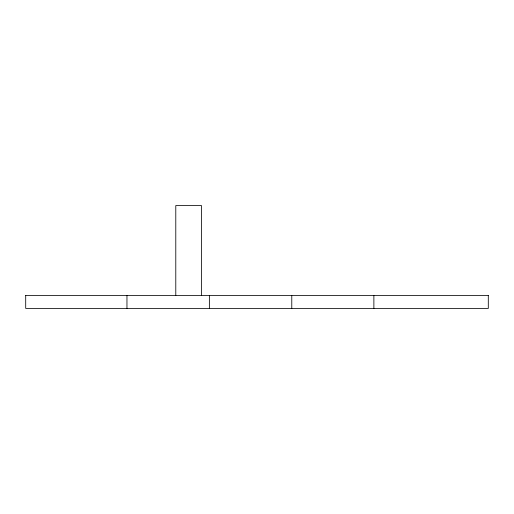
<?xml version="1.0" encoding="UTF-8"?>
<svg xmlns="http://www.w3.org/2000/svg" width="514" height="514" viewBox="0 0 514 514"><rect width="100%" height="100%" fill="white"/><g stroke="black" fill="none" stroke-linecap="round" stroke-linejoin="round"><path stroke-width="0.77" d="M25.7 295.55L488.3 295.524M488.3 295.499L488.3 308.432L25.7 308.4L25.7 295.499M373.877 295.576L373.877 308.432M291.779 295.576L291.779 308.432M209.371 295.576L209.371 308.432M201.488 295.524L201.488 205.568L175.788 205.568L175.788 295.524M126.958 295.576L126.958 308.432"/></g></svg>
